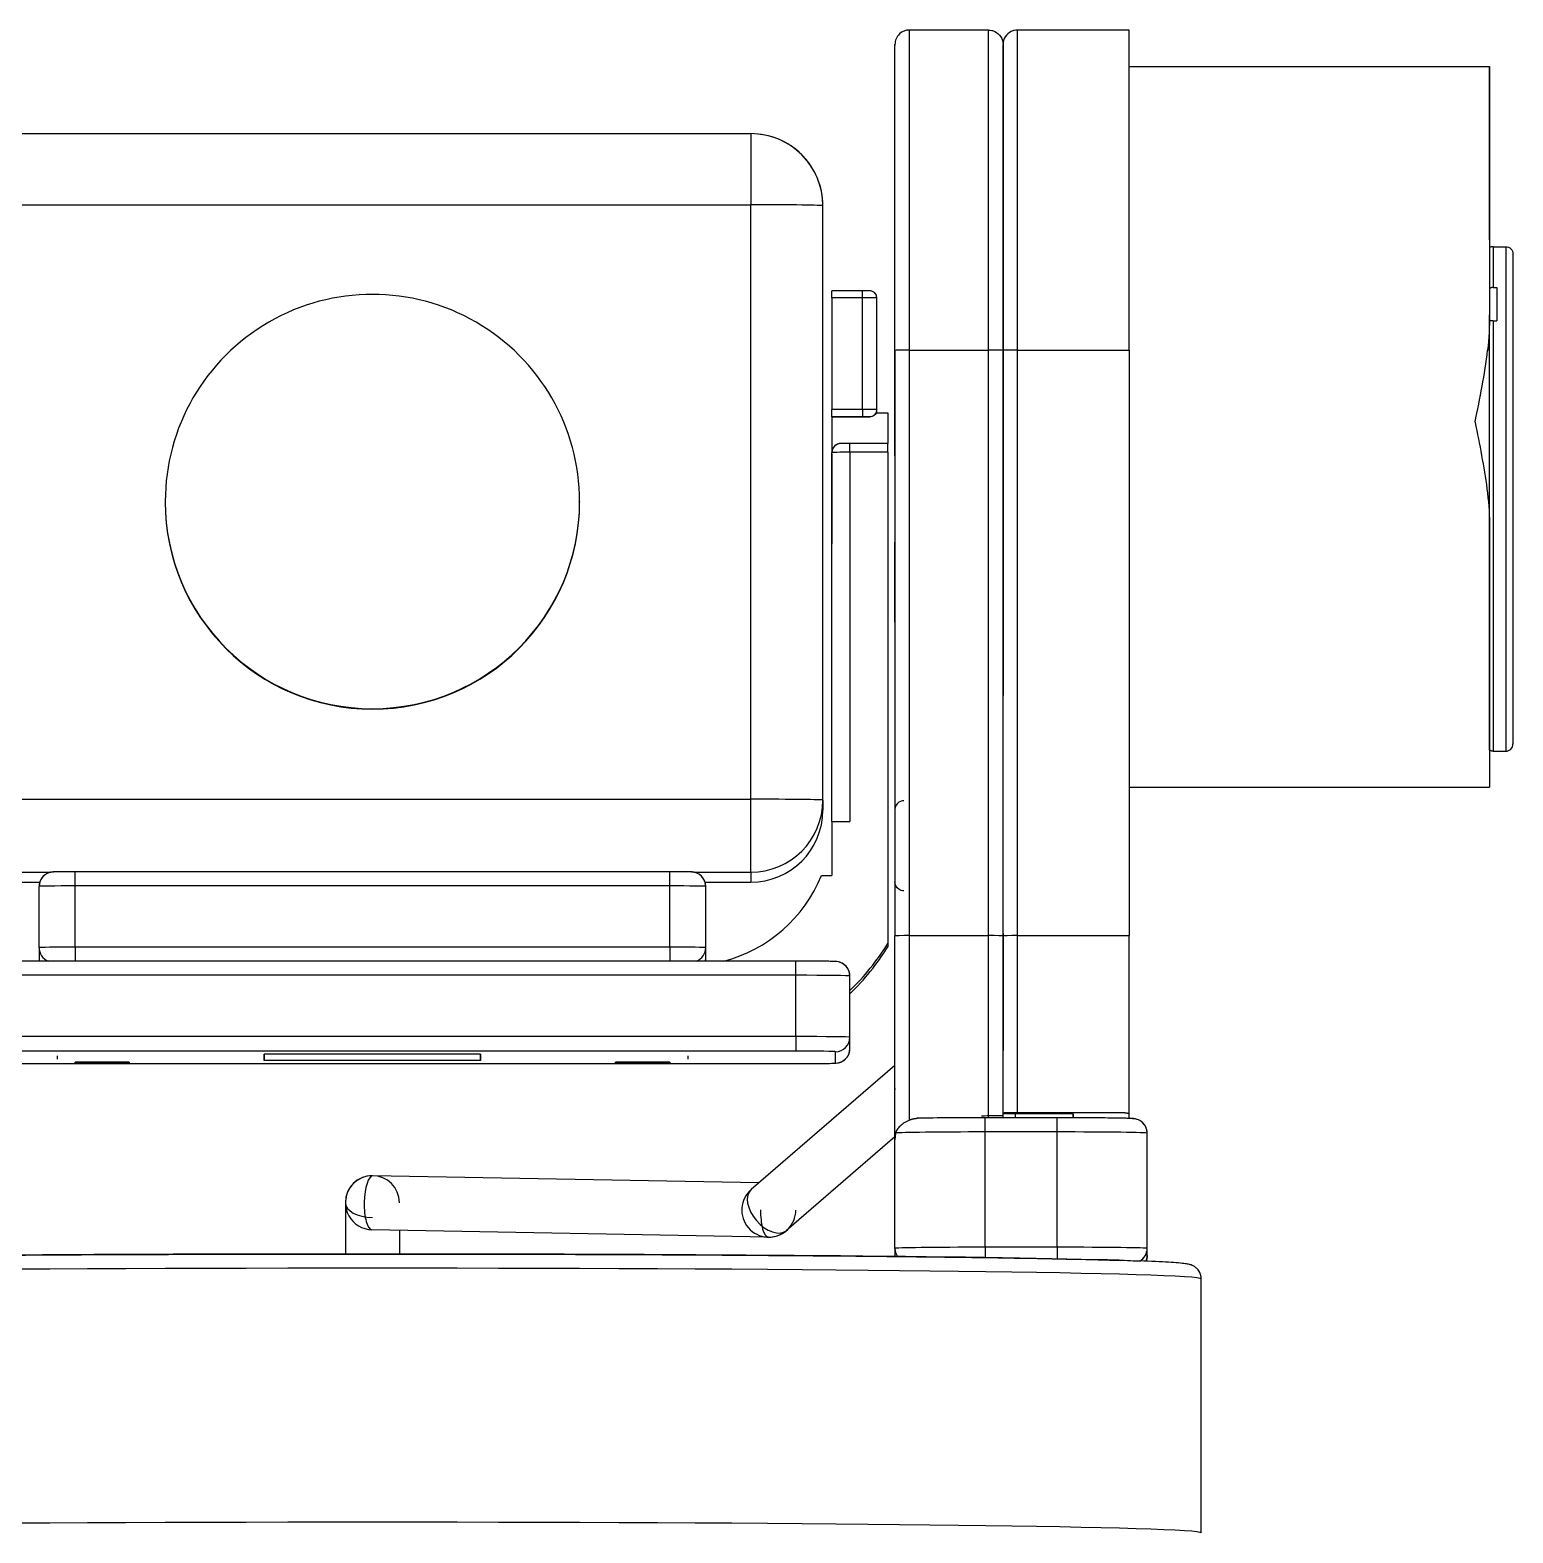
# Model space of a CAD drawing. Header units: millimetres. Extents: x -63 to 63, y -64 to 64.
# Drawn here: x -19 to 63.3, y -19.8 to 63.6 of the extents above; entities that cross this region are included whole.
import ezdxf

# ---------------------------------------------------------------- set-up
doc = ezdxf.new("R2010")
doc.units = ezdxf.units.MM
doc.layers.add('visible', color=7, linetype='Continuous')

msp = doc.modelspace()

# ---------------------------------------------------------------- linework, layer by layer
at = {"layer": 'visible'}
for p, q in [((34.2, 63.609), (29.8, 63.609)), ((42, 63.609), (35.8, 63.609)), ((29, 62.808), (29, 62.756)), ((42, 61.584), (62, 61.584)), ((35, 58.661), (35, 52.962)), ((-21, 57.86), (21, 57.86)), ((-21, 57.86), (21, 57.86)), ((29, 50.612), (29, 54.349)), ((-21, 53.912), (21, 53.912)), ((21, 20.915), (21, 53.912)), ((25, 20.863), (25, 53.86)), ((62.2, 51.584), (62.9, 51.584)), ((62.2, 49.323), (62.4, 49.323)), ((27.2, 49.142), (25.5, 49.142)), ((27.2, 49.142), (25.5, 49.142)), ((25.5, 48.748), (25.5, 42.548)), ((27.2, 48.748), (25.5, 48.748)), ((27.2, 42.548), (27.2, 48.748)), ((28, 42.538), (28, 48.737)), ((28, 42.429), (28, 48.629)), ((29, 39.984), (29, 48.812)), ((62.2, 47.463), (62.4, 47.463)), ((35, 46.462), (35, 26.664)), ((35, 45.831), (35, 46.131)), ((29, 45.831), (29, 13.334)), ((29.8, 13.344), (29.8, 45.842)), ((29.8, 45.842), (34.2, 45.842)), ((34.2, 13.344), (34.2, 45.842)), ((35, 13.334), (35, 45.831)), ((35, 13.334), (35, 45.831)), ((35.8, 45.842), (42, 45.842)), ((35.8, 13.344), (35.8, 45.842)), ((42, 45.842), (42, 41.842)), ((62, 36.232), (62, 45.831)), ((27.2, 42.548), (25.5, 42.548)), ((25.5, 42.143), (25.5, 42.135)), ((27.2, 42.143), (25.5, 42.143)), ((25.5, 42.135), (27.6, 42.135)), ((27.6, 42.135), (27.6, 42.138)), ((27.959, 42.355), (28.6, 42.355)), ((28, 42.531), (28, 42.538)), ((28, 42.429), (28, 42.436)), ((42, 41.842), (42, 13.344)), ((25.5, 19.676), (25.5, 40.161)), ((28.6, 40.668), (26.5, 40.668)), ((28.6, 40.668), (26.5, 40.668)), ((26.5, 40.174), (26.5, 19.676)), ((28.6, 40.174), (26.5, 40.174)), ((28.6, 40.174), (28.6, 12.91)), ((-11.5, 37.439), (-11.5, 37.413)), ((11.5, 37.439), (11.5, 37.413)), ((29, 30.743), (29, 35.184)), ((62.2, 23.584), (62.9, 23.584)), ((-21, 20.915), (21, 20.915)), ((25, 20.863), (25, 20.308)), ((42, 21.585), (62, 21.585)), ((42, 21.584), (62, 21.584)), ((25.5, 19.676), (26.5, 19.676)), ((25.5, 19.676), (25.5, 16.676)), ((-21, 16.863), (-17.846, 16.863)), ((16.5, 16.892), (-16.5, 16.892)), ((16.5, 16.892), (-16.5, 16.892)), ((17.846, 16.863), (21, 16.863)), ((21, 16.863), (21, 16.308)), ((-21, 16.308), (-18.466, 16.308)), ((-21, 16.308), (-18.466, 16.308)), ((-18.5, 12.677), (-18.5, 16.076)), ((-16.5, 12.702), (-16.5, 16.102)), ((16.5, 16.102), (-16.5, 16.102)), ((16.5, 12.702), (16.5, 16.102)), ((18.466, 16.308), (21, 16.308)), ((18.466, 16.308), (21, 16.308)), ((18.5, 12.677), (18.5, 16.076)), ((24.916, 16.676), (25.5, 16.676)), ((-18.5, 12.677), (-18.5, 12.096)), ((16.5, 12.702), (-16.5, 12.702)), ((18.5, 12.096), (18.5, 12.677)), ((28.6, 12.91), (28.6, 12.729)), ((29.8, 13.344), (34.2, 13.344)), ((35.8, 13.344), (42, 13.344)), ((23.5, 11.931), (-23.5, 11.931)), ((23.5, 11.931), (-23.5, 11.931)), ((23.5, 11.141), (-23.5, 11.141)), ((23.5, 7.742), (23.5, 11.141)), ((26.5, 7.703), (26.5, 11.103)), ((23.5, 7.742), (-23.5, 7.742)), ((26.5, 7.07), (26.5, 7.703)), ((23.5, 6.931), (-23.5, 6.931)), ((-17.5, 6.677), (-17.5, 6.496)), ((6, 6.761), (-6, 6.761)), ((-6, 6.761), (-6, 6.412)), ((-6, 6.412), (-6, 6.761)), ((6, 6.761), (6, 6.412)), ((6, 6.412), (6, 6.761)), ((17.5, 6.677), (17.5, 6.496)), ((25.7, 6.27), (25.7, 6.903)), ((-23.5, 6.242), (23.5, 6.242)), ((-23.5, 6.242), (23.5, 6.242)), ((-16.5, 6.277), (-16.5, 6.315)), ((-16.5, 6.315), (-16.5, 6.277)), ((-13.5, 6.315), (-16.5, 6.315)), ((-13.5, 6.277), (-16.5, 6.277)), ((-13.5, 6.315), (-13.5, 6.277)), ((-13.5, 6.277), (-13.5, 6.315)), ((6, 6.412), (-6, 6.412)), ((16.5, 6.315), (13.5, 6.315)), ((13.5, 6.315), (13.5, 6.277)), ((13.5, 6.277), (13.5, 6.315)), ((16.5, 6.277), (13.5, 6.277)), ((16.5, 6.315), (16.5, 6.277)), ((16.5, 6.277), (16.5, 6.315)), ((29, 6.131), (21.02, -0.755)), ((29, 4.864), (29, 4.79)), ((38.9, 3.459), (35.7, 3.459)), ((41.638, 3.508), (35.8, 3.508)), ((38.9, 3.234), (38.9, 3.459)), ((42, 3.198), (42, 3.449)), ((38, 3.235), (34, 3.235)), ((38, 3.235), (34, 3.235)), ((29, 2.168), (22.98, -3.026)), ((29, -4.019), (29, 2.018)), ((34, -3.954), (34, 2.445)), ((38, 2.445), (34, 2.445)), ((38, -3.954), (38, 2.445)), ((43, -4.019), (43, 2.381)), ((21.454, -0.38), (0.028, 0.019)), ((-1.5, -1.481), (-1.5, -4.329)), ((21.972, -3.39), (-0.028, -2.981)), ((1.5, -3.009), (1.5, -4.329)), ((29, -4.019), (29, -4.406)), ((38, -3.954), (34, -3.954)), ((43, -4.406), (43, -4.019)), ((46, -19.811), (46, -5.712))]:
    msp.add_line(p, q, dxfattribs=at)
for centre, radius, start, end in [((21, 53.86), 4, 360, 450), ((21, 20.308), 4, 270, 360), ((0, -1.481), 1.5, 448.93344, 628.93344), ((0, -1.481), 1.5, 360, 540), ((22, -1.89), 1.5, 130.78897, 310.78897), ((22, -1.89), 1.5, 268.93344, 360)]:
    msp.add_arc(centre, radius, start, end, dxfattribs=at)
for centre, major_axis, ratio, start_param, end_param in [((21, 53.86), (-4, 0), 0.999917, -3.141593, -1.570796), ((21, 53.86), (-4, 0), 0.012912, 3.141593, 4.712389), ((0, 37.439), (-11.5, 0), 0.999917, -3.141593, 0), ((27.2, 49.137), (-0.4, 0), 0.012912, 3.141593, 4.712389), ((27.2, 48.737), (-0.8, 0), 0.012912, 3.141593, 4.712389), ((27.6, 48.737), (0.4, 0), 0.999917, 0, 1.570796), ((29.8, 45.831), (-0.8, 0), 0.012912, 4.712389, 6.283185), ((34.2, 45.831), (0.8, 0), 0.012912, -6.283185, -4.712389), ((35.8, 45.831), (-0.8, 0), 0.012912, 4.712389, 6.283185), ((61.2, 45.831), (0.8, 0), 0.012912, -6.283185, -5.765469), ((27.2, 42.538), (-0.8, 0), 0.012912, 3.141593, 4.712389), ((27.2, 42.138), (-0.4, 0), 0.012912, 3.141593, 4.712389), ((27.6, 42.538), (-0.4, 0), 0.999917, -4.712389, -3.141593), ((27.6, 42.531), (0.4, 0), 0.999917, 5.825766, 6.283185), ((27.6, 42.436), (0.4, 0), 0.999917, 6.079023, 6.283185), ((27.6, 42.429), (-0.4, 0), 0.999917, -3.329299, -3.141593), ((26, 40.161), (-0.5, 0), 0.999917, -1.570796, 0), ((26.5, 40.161), (-1, 0), 0.012912, 4.712389, 6.283185), ((26.5, 40.661), (-0.5, 0), 0.012912, 4.712389, 6.283185), ((0, 37.439), (-11.5, 0), 0.999917, -6.283185, -3.141593), ((0, 37.413), (-11.5, 0), 0.999917, -6.283185, -3.141593), ((21, 20.863), (-4, 0), 0.012912, 3.141593, 4.712389), ((21, 20.863), (4, 0), 0.999917, 4.712389, 6.283185), ((21, 20.308), (4, 0), 0.999917, 4.712389, 6.283185), ((-17.7, 16.076), (-0.8, 0), 0.999917, -1.570796, 0), ((-16.5, 16.876), (-1.2, 0), 0.012912, 4.712389, 6.283185), ((16.5, 16.876), (-1.2, 0), 0.012912, 3.141593, 4.712389), ((17.7, 16.076), (0.8, 0), 0.999917, 0, 1.570796), ((-16.5, 16.076), (-2, 0), 0.012912, 4.712389, 6.283185), ((16.5, 16.076), (-2, 0), 0.012912, 3.141593, 4.712389), ((17.5, 19.676), (-8, 0), 0.999917, -4.459501, -3.525989), ((-16.5, 12.677), (-2, 0), 0.012912, 4.712389, 6.283185), ((-17.7, 12.677), (0.8, 0), 0.999917, 3.141593, 4.341828), ((16.5, 12.677), (-2, 0), 0.012912, 3.141593, 4.712389), ((17.7, 12.677), (-0.8, 0), 0.999917, -4.341828, -3.141593), ((17.5, 19.676), (-13, 0), 0.999917, -3.947707, -3.689059), ((17.5, 19.495), (-13, 0), 0.999917, -3.947707, -3.689059), ((29.8, 13.334), (-0.8, 0), 0.012912, 4.712389, 6.283185), ((34.2, 13.334), (0.8, 0), 0.012912, -6.283185, -4.712389), ((35.8, 13.334), (-0.8, 0), 0.012912, 4.712389, 6.283185), ((-17.7, 12.096), (0.8, 0), 0.999917, 3.141593, 3.34885), ((17.7, 12.096), (-0.8, 0), 0.999917, -3.34885, -3.141593), ((23.5, 11.903), (-2.2, 0), 0.012912, 3.141593, 4.712389), ((25.7, 11.103), (0.8, 0), 0.999917, 0, 1.570796), ((23.5, 11.103), (-3, 0), 0.012912, 3.141593, 4.712389), ((23.5, 7.703), (-3, 0), 0.012912, 3.141593, 4.712389), ((25.7, 7.703), (-0.8, 0), 0.999917, -4.712389, -3.141593), ((23.5, 6.903), (-2.2, 0), 0.012912, 3.141593, 4.712389), ((25.7, 7.07), (-0.8, 0), 0.999917, -4.712389, -3.141593), ((23.5, 6.27), (-2.2, 0), 0.012912, 1.570796, 3.141593), ((37, 3.316), (3.2, 0), 0.012912, -4.037257, -3.141593), ((38, 3.481), (-4.2, 0), 0.012912, 3.640732, 3.664736), ((34, 3.181), (-4.2, 0), 0.012912, 4.712389, 5.813931), ((38, 3.181), (-4.2, 0), 0.012912, 3.141593, 4.712389), ((42.2, 2.381), (0.8, 0), 0.999917, 0, 1.570796), ((34, 2.381), (-5, 0), 0.012912, 4.712389, 6.158427), ((38, 2.381), (-5, 0), 0.012912, 3.141593, 4.712389), ((42.2, 1.993), (0.8, 0), 0.999917, 0, 0.000001), ((0, -1.481), (0.028, 1.5), 0.303387, -6.283185, -4.719047), ((22, -1.89), (-0.98, 1.136), 0.599359, -6.283185, -3.153883), ((0, -1.481), (-1.5, 0), 0.543911, -6.283185, -4.712389), ((0, -1.481), (0.028, 1.5), 0.303387, -4.719047, -3.141593), ((22, -1.89), (0.028, 1.5), 0.303387, -4.719047, -3.141593), ((22, -1.89), (-0.98, 1.136), 0.599359, -3.153883, -3.141593), ((34, -4.019), (-5, 0), 0.012912, 4.712389, 6.283185), ((29.8, -4.019), (0.8, 0), 0.999917, 3.141593, 3.735021), ((38, -4.019), (-5, 0), 0.012912, 3.141593, 4.712389), ((42.2, -4.019), (0.8, 0), 0.999917, 5.223687, 6.283185), ((0, -4.912), (-45.2, 0), 0.012912, 3.55168, 6.843016), ((29.8, -4.406), (0.8, 0), 0.999917, 3.141593, 3.214809), ((42.2, -4.406), (0.8, 0), 0.999917, 5.867498, 6.283185), ((0, -5.712), (-46, 0), 0.012912, 3.141593, 6.283185), ((0, -19.811), (46, 0), 0.012912, -6.283185, -3.141593)]:
    msp.add_ellipse(centre, major_axis=major_axis, ratio=ratio, start_param=start_param, end_param=end_param, dxfattribs=at)
for points, degree, knots in [([(29.8, 63.609), (29.599, 63.61), (29.399, 63.531), (29.252, 63.392), (29.093, 63.244), (28.999, 63.027), (29, 62.809)], 3, [0, 0, 0, 0, 0.480072, 0.480072, 0.480072, 1, 1, 1, 1]), ([(34.2, 63.609), (34.259, 63.609), (34.317, 63.603), (34.375, 63.59), (34.434, 63.577), (34.491, 63.557), (34.546, 63.53), (34.819, 63.403), (35.003, 63.11), (35, 62.809)], 3, [0, 0, 0, 0, 0.329412, 0.329412, 0.329412, 0.670588, 0.670588, 0.670588, 1, 1, 1, 1]), ([(35.8, 63.609), (35.741, 63.609), (35.683, 63.603), (35.625, 63.59), (35.566, 63.577), (35.509, 63.557), (35.454, 63.53), (35.181, 63.403), (34.997, 63.11), (35, 62.809)], 3, [0, 0, 0, 0, 0.329412, 0.329412, 0.329412, 0.670588, 0.670588, 0.670588, 1, 1, 1, 1]), ([(21, 57.86), (21, 57.848), (21, 57.836), (21, 57.799), (21, 57.762), (21, 57.701), (21, 57.639), (21, 57.555), (21, 57.471), (21, 57.364), (21, 57.257), (21, 57.129), (21, 57.001), (21, 56.854), (21, 56.707), (21, 56.542), (21, 56.377), (21, 56.197), (21, 56.016), (21, 55.823), (21, 55.629), (21, 55.424), (21, 55.22), (21, 55.007), (21, 54.793), (21, 54.357), (21, 53.912)], 2, [0, 0, 0, 0.071429, 0.071429, 0.142857, 0.142857, 0.214286, 0.214286, 0.285714, 0.285714, 0.357143, 0.357143, 0.428571, 0.428571, 0.5, 0.5, 0.571429, 0.571429, 0.642857, 0.642857, 0.714286, 0.714286, 0.785714, 0.785714, 0.857143, 0.857143, 1, 1, 1]), ([(62.9, 51.584), (63.004, 51.584), (63.107, 51.542), (63.181, 51.469), (63.256, 51.395), (63.3, 51.29), (63.3, 51.184)], 3, [0, 0, 0, 0, 0.5, 0.5, 0.5, 1, 1, 1, 1]), ([(25.5, 48.748), (25.5, 48.852), (25.5, 48.954), (25.5, 49.027), (25.5, 49.1), (25.5, 49.142), (25.5, 49.142)], 3, [0, 0, 0, 0, 0.778942, 0.778942, 0.778942, 1.557884, 1.557884, 1.557884, 1.557884]), ([(28, 48.737), (28.003, 48.911), (27.878, 49.076), (27.711, 49.122), (27.681, 49.131), (27.647, 49.135), (27.628, 49.137), (27.618, 49.138), (27.609, 49.138), (27.602, 49.138), (27.585, 49.139), (27.566, 49.14), (27.542, 49.14), (27.466, 49.142), (27.335, 49.142), (27.2, 49.142)], 3, [0, 0, 0, 0, 0.2, 0.2, 0.2, 0.4, 0.4, 0.4, 0.6, 0.6, 0.6, 0.8, 0.8, 0.8, 1, 1, 1, 1]), ([(27.2, 48.748), (27.2, 48.852), (27.2, 48.954), (27.2, 49.027), (27.2, 49.1), (27.2, 49.142), (27.2, 49.142)], 3, [0, 0, 0, 0, 0.778942, 0.778942, 0.778942, 1.557884, 1.557884, 1.557884, 1.557884]), ([(25.5, 42.143), (25.5, 42.145), (25.5, 42.189), (25.5, 42.264), (25.5, 42.339), (25.5, 42.443), (25.5, 42.548)], 3, [0, 0, 0, 0, 0.5, 0.5, 0.5, 1, 1, 1, 1]), ([(27.2, 42.548), (27.2, 42.443), (27.2, 42.339), (27.2, 42.264), (27.2, 42.189), (27.2, 42.145), (27.2, 42.143)], 3, [0, 0, 0, 0, 0.785398, 0.785398, 0.785398, 1.570796, 1.570796, 1.570796, 1.570796]), ([(61.2, 41.842), (61.445, 40.613), (61.695, 39.382), (61.856, 38.152), (61.94, 37.509), (61.999, 36.866), (62, 36.232)], 3, [0, 0, 0, 0, 0.655751, 0.655751, 0.655751, 1, 1, 1, 1]), ([(26.5, 40.668), (26.319, 40.668), (26.144, 40.666), (26.051, 40.664), (26.029, 40.664), (26.009, 40.663), (25.991, 40.662), (25.976, 40.663), (25.947, 40.659), (25.906, 40.653), (25.794, 40.631), (25.686, 40.568), (25.613, 40.479), (25.541, 40.39), (25.5, 40.276), (25.5, 40.161)], 3, [0, 0, 0, 0, 0.2, 0.2, 0.2, 0.4, 0.4, 0.4, 0.6, 0.6, 0.6, 0.8, 0.8, 0.8, 1, 1, 1, 1]), ([(26.5, 40.174), (26.5, 40.304), (26.5, 40.432), (26.5, 40.524), (26.5, 40.615), (26.5, 40.667), (26.5, 40.668)], 3, [0, 0, 0, 0, 0.778942, 0.778942, 0.778942, 1.557884, 1.557884, 1.557884, 1.557884]), ([(28.6, 40.174), (28.6, 40.304), (28.6, 40.432), (28.6, 40.524), (28.6, 40.615), (28.6, 40.667), (28.6, 40.668)], 3, [0, 0, 0, 0, 0.778942, 0.778942, 0.778942, 1.557884, 1.557884, 1.557884, 1.557884]), ([(62.9, 23.584), (63.004, 23.584), (63.107, 23.626), (63.181, 23.699), (63.256, 23.773), (63.3, 23.878), (63.3, 23.984)], 3, [0, 0, 0, 0, 0.5, 0.5, 0.5, 1, 1, 1, 1]), ([(21, 16.863), (21, 16.879), (21, 16.894), (21, 16.935), (21, 16.975), (21, 17.04), (21, 17.105), (21, 17.193), (21, 17.282), (21, 17.393), (21, 17.504), (21, 17.636), (21, 17.768), (21, 17.92), (21, 18.071), (21, 18.241), (21, 18.41), (21, 18.594), (21, 18.779), (21, 18.977), (21, 19.174), (21, 19.382), (21, 19.591), (21, 19.807), (21, 20.023), (21, 20.465), (21, 20.915)], 2, [0, 0, 0, 0.071429, 0.071429, 0.142857, 0.142857, 0.214286, 0.214286, 0.285714, 0.285714, 0.357143, 0.357143, 0.428571, 0.428571, 0.5, 0.5, 0.571429, 0.571429, 0.642857, 0.642857, 0.714286, 0.714286, 0.785714, 0.785714, 0.857143, 0.857143, 1, 1, 1]), ([(29.5, 20.828), (29.394, 20.829), (29.296, 20.795), (29.219, 20.744), (29.073, 20.646), (29, 20.49), (29, 20.338)], 3, [0, 0, 0, 0, 0.345389, 0.345389, 0.345389, 1, 1, 1, 1]), ([(-16.5, 16.892), (-16.816, 16.892), (-17.13, 16.89), (-17.356, 16.887), (-17.439, 16.886), (-17.51, 16.885), (-17.569, 16.884), (-17.633, 16.882), (-17.679, 16.881), (-17.727, 16.878), (-17.755, 16.877), (-17.801, 16.871), (-17.863, 16.86), (-17.916, 16.849), (-17.968, 16.832), (-18.02, 16.81), (-18.064, 16.79), (-18.107, 16.767), (-18.147, 16.74), (-18.365, 16.595), (-18.502, 16.338), (-18.5, 16.076)], 3, [0, 0, 0, 0, 0.111664, 0.111664, 0.111664, 0.323428, 0.323428, 0.323428, 0.553344, 0.553344, 0.553344, 0.665008, 0.665008, 0.665008, 0.776672, 0.776672, 0.776672, 0.888336, 0.888336, 0.888336, 1, 1, 1, 1]), ([(-16.5, 16.102), (-16.5, 16.31), (-16.5, 16.514), (-16.5, 16.661), (-16.5, 16.681), (-16.5, 16.7), (-16.5, 16.72), (-16.5, 16.737), (-16.5, 16.754), (-16.5, 16.771), (-16.5, 16.785), (-16.5, 16.8), (-16.5, 16.814), (-16.5, 16.825), (-16.5, 16.836), (-16.5, 16.848), (-16.5, 16.856), (-16.5, 16.864), (-16.5, 16.872), (-16.5, 16.877), (-16.5, 16.882), (-16.5, 16.887), (-16.5, 16.889), (-16.5, 16.89), (-16.5, 16.892)], 3, [0, 0, 0, 0, 0.778942, 0.778942, 0.778942, 0.89022, 0.89022, 0.89022, 1.001497, 1.001497, 1.001497, 1.112774, 1.112774, 1.112774, 1.224052, 1.224052, 1.224052, 1.335329, 1.335329, 1.335329, 1.446607, 1.446607, 1.446607, 1.557884, 1.557884, 1.557884, 1.557884]), ([(16.5, 16.102), (16.5, 16.31), (16.5, 16.514), (16.5, 16.661), (16.5, 16.681), (16.5, 16.7), (16.5, 16.72), (16.5, 16.737), (16.5, 16.754), (16.5, 16.771), (16.5, 16.785), (16.5, 16.8), (16.5, 16.814), (16.5, 16.825), (16.5, 16.836), (16.5, 16.848), (16.5, 16.856), (16.5, 16.864), (16.5, 16.872), (16.5, 16.877), (16.5, 16.882), (16.5, 16.887), (16.5, 16.889), (16.5, 16.89), (16.5, 16.892)], 3, [0, 0, 0, 0, 0.778942, 0.778942, 0.778942, 0.89022, 0.89022, 0.89022, 1.001497, 1.001497, 1.001497, 1.112774, 1.112774, 1.112774, 1.224052, 1.224052, 1.224052, 1.335329, 1.335329, 1.335329, 1.446607, 1.446607, 1.446607, 1.557884, 1.557884, 1.557884, 1.557884]), ([(18.5, 16.076), (18.502, 16.348), (18.354, 16.614), (18.123, 16.756), (18.073, 16.787), (18.02, 16.812), (17.964, 16.832), (17.907, 16.852), (17.843, 16.866), (17.794, 16.872), (17.757, 16.876), (17.728, 16.878), (17.707, 16.879), (17.668, 16.881), (17.621, 16.882), (17.566, 16.884), (17.538, 16.884), (17.507, 16.885), (17.474, 16.886), (17.437, 16.886), (17.396, 16.887), (17.353, 16.887), (17.127, 16.89), (16.815, 16.892), (16.5, 16.892)], 3, [0, 0, 0, 0, 0.123221, 0.123221, 0.123221, 0.246441, 0.246441, 0.246441, 0.369662, 0.369662, 0.369662, 0.492883, 0.492883, 0.492883, 0.616103, 0.616103, 0.616103, 0.739324, 0.739324, 0.739324, 0.876779, 0.876779, 0.876779, 1, 1, 1, 1]), ([(29.5, 15.828), (29.394, 15.829), (29.296, 15.864), (29.219, 15.917), (29.073, 16.019), (29, 16.181), (29, 16.338)], 3, [0, 0, 0, 0, 0.345389, 0.345389, 0.345389, 1, 1, 1, 1]), ([(-16.5, 12.702), (-16.5, 12.533), (-16.5, 12.364), (-16.5, 12.226), (-16.5, 12.088), (-16.5, 11.984), (-16.5, 11.931)], 3, [0, 0, 0, 0, 0.635354, 0.635354, 0.635354, 1.270709, 1.270709, 1.270709, 1.270709]), ([(16.5, 12.702), (16.5, 12.533), (16.5, 12.364), (16.5, 12.226), (16.5, 12.088), (16.5, 11.984), (16.5, 11.931)], 3, [0, 0, 0, 0, 0.635354, 0.635354, 0.635354, 1.270709, 1.270709, 1.270709, 1.270709]), ([(29, 2.018), (29, 2.361), (29, 2.703), (29, 3.058), (29, 3.414), (29, 3.783), (29, 4.151), (29, 4.531), (29, 4.911), (29, 5.301), (29, 5.692), (29, 6.092), (29, 6.493), (29, 6.902), (29, 7.31), (29, 7.727), (29, 8.143), (29, 8.566), (29, 8.989), (29, 9.417), (29, 9.846), (29, 10.709), (29, 11.582), (29, 12.458), (29, 13.334)], 2, [0, 0, 0, 0.071429, 0.071429, 0.142857, 0.142857, 0.214286, 0.214286, 0.285714, 0.285714, 0.357143, 0.357143, 0.428571, 0.428571, 0.5, 0.5, 0.571429, 0.571429, 0.642857, 0.642857, 0.714286, 0.714286, 0.857143, 0.857143, 1, 1, 1]), ([(29.8, 3.107), (29.8, 3.324), (29.8, 3.542), (29.8, 3.76), (29.8, 3.983), (29.8, 4.206), (29.8, 4.43), (29.8, 4.658), (29.8, 4.887), (29.8, 5.116), (29.8, 5.35), (29.8, 5.583), (29.8, 5.817), (29.8, 6.055), (29.8, 6.293), (29.8, 6.531), (29.8, 6.773), (29.8, 7.016), (29.8, 7.258), (29.8, 7.504), (29.8, 7.75), (29.8, 7.995), (29.8, 8.244), (29.8, 8.493), (29.8, 8.742), (29.8, 9.244), (29.8, 9.75), (29.8, 10.259), (29.8, 11.279), (29.8, 12.312), (29.8, 13.344)], 3, [0, 0, 0, 0, 0.071429, 0.071429, 0.071429, 0.142857, 0.142857, 0.142857, 0.214286, 0.214286, 0.214286, 0.285714, 0.285714, 0.285714, 0.357143, 0.357143, 0.357143, 0.428571, 0.428571, 0.428571, 0.5, 0.5, 0.5, 0.571429, 0.571429, 0.571429, 0.714286, 0.714286, 0.714286, 1, 1, 1, 1]), ([(34.2, 3.235), (34.2, 3.558), (34.2, 3.882), (34.2, 4.214), (34.2, 4.545), (34.2, 4.885), (34.2, 5.224), (34.2, 5.571), (34.2, 5.917), (34.2, 6.27), (34.2, 6.623), (34.2, 6.982), (34.2, 7.341), (34.2, 7.705), (34.2, 8.069), (34.2, 8.804), (34.2, 9.551), (34.2, 10.301), (34.2, 11.059), (34.2, 12.198), (34.2, 13.344)], 2, [0, 0, 0, 0.071429, 0.071429, 0.142857, 0.142857, 0.214286, 0.214286, 0.285714, 0.285714, 0.357143, 0.357143, 0.428571, 0.428571, 0.5, 0.5, 0.642857, 0.642857, 0.785714, 0.785714, 1, 1, 1]), ([(35, 3.235), (35, 3.447), (35, 3.66), (35, 3.873), (35, 4.091), (35, 4.31), (35, 4.529), (35, 4.753), (35, 4.978), (35, 5.202), (35, 5.432), (35, 5.662), (35, 5.891), (35, 6.126), (35, 6.36), (35, 6.595), (35, 6.834), (35, 7.072), (35, 7.311), (35, 7.554), (35, 7.796), (35, 8.039), (35, 8.285), (35, 8.531), (35, 8.777), (35, 9.274), (35, 9.774), (35, 10.278), (35, 11.288), (35, 12.311), (35, 13.334)], 3, [0, 0, 0, 0, 0.071429, 0.071429, 0.071429, 0.142857, 0.142857, 0.142857, 0.214286, 0.214286, 0.214286, 0.285714, 0.285714, 0.285714, 0.357143, 0.357143, 0.357143, 0.428571, 0.428571, 0.428571, 0.5, 0.5, 0.5, 0.571429, 0.571429, 0.571429, 0.714286, 0.714286, 0.714286, 1, 1, 1, 1]), ([(35, 3.495), (35, 3.808), (35, 4.122), (35, 4.443), (35, 4.765), (35, 5.094), (35, 5.424), (35, 5.76), (35, 6.097), (35, 6.44), (35, 6.783), (35, 7.132), (35, 7.481), (35, 7.836), (35, 8.19), (35, 8.906), (35, 9.634), (35, 10.365), (35, 11.104), (35, 12.216), (35, 13.334)], 2, [0, 0, 0, 0.071429, 0.071429, 0.142857, 0.142857, 0.214286, 0.214286, 0.285714, 0.285714, 0.357143, 0.357143, 0.428571, 0.428571, 0.5, 0.5, 0.642857, 0.642857, 0.785714, 0.785714, 1, 1, 1]), ([(35.8, 3.508), (35.8, 3.719), (35.8, 3.93), (35.8, 4.142), (35.8, 4.358), (35.8, 4.574), (35.8, 4.791), (35.8, 5.012), (35.8, 5.233), (35.8, 5.454), (35.8, 5.679), (35.8, 5.905), (35.8, 6.13), (35.8, 6.36), (35.8, 6.589), (35.8, 6.818), (35.8, 7.051), (35.8, 7.284), (35.8, 7.517), (35.8, 7.753), (35.8, 7.989), (35.8, 8.225), (35.8, 9.889), (35.8, 11.617), (35.8, 13.344)], 3, [0, 0, 0, 0, 0.071429, 0.071429, 0.071429, 0.142857, 0.142857, 0.142857, 0.214286, 0.214286, 0.214286, 0.285714, 0.285714, 0.285714, 0.357143, 0.357143, 0.357143, 0.428571, 0.428571, 0.428571, 0.5, 0.5, 0.5, 1, 1, 1, 1]), ([(42, 3.449), (42, 3.661), (42, 3.874), (42, 4.086), (42, 4.303), (42, 4.521), (42, 4.738), (42, 4.96), (42, 5.182), (42, 5.405), (42, 5.631), (42, 5.858), (42, 6.085), (42, 6.315), (42, 6.546), (42, 6.776), (42, 7.011), (42, 7.245), (42, 7.479), (42, 7.717), (42, 7.954), (42, 8.191), (42, 9.865), (42, 11.605), (42, 13.344)], 3, [0, 0, 0, 0, 0.071429, 0.071429, 0.071429, 0.142857, 0.142857, 0.142857, 0.214286, 0.214286, 0.214286, 0.285714, 0.285714, 0.285714, 0.357143, 0.357143, 0.357143, 0.428571, 0.428571, 0.428571, 0.5, 0.5, 0.5, 1, 1, 1, 1]), ([(23.5, 11.141), (23.5, 11.349), (23.5, 11.554), (23.5, 11.7), (23.5, 11.72), (23.5, 11.74), (23.5, 11.759), (23.5, 11.776), (23.5, 11.793), (23.5, 11.81), (23.5, 11.825), (23.5, 11.839), (23.5, 11.853), (23.5, 11.864), (23.5, 11.876), (23.5, 11.887), (23.5, 11.895), (23.5, 11.903), (23.5, 11.911), (23.5, 11.916), (23.5, 11.921), (23.5, 11.926), (23.5, 11.928), (23.5, 11.929), (23.5, 11.931)], 3, [0, 0, 0, 0, 0.778942, 0.778942, 0.778942, 0.89022, 0.89022, 0.89022, 1.001497, 1.001497, 1.001497, 1.112774, 1.112774, 1.112774, 1.224052, 1.224052, 1.224052, 1.335329, 1.335329, 1.335329, 1.446607, 1.446607, 1.446607, 1.557884, 1.557884, 1.557884, 1.557884]), ([(26.5, 11.103), (26.502, 11.366), (26.364, 11.624), (26.144, 11.768), (26.102, 11.797), (26.057, 11.821), (26.011, 11.84), (25.966, 11.859), (25.922, 11.873), (25.877, 11.884), (25.792, 11.902), (25.748, 11.903), (25.71, 11.906), (25.663, 11.909), (25.605, 11.912), (25.536, 11.914), (25.499, 11.915), (25.458, 11.916), (25.412, 11.917), (25.361, 11.918), (25.304, 11.919), (25.242, 11.92), (24.827, 11.927), (24.169, 11.931), (23.5, 11.931)], 3, [0, 0, 0, 0, 0.067701, 0.067701, 0.067701, 0.135402, 0.135402, 0.135402, 0.203104, 0.203104, 0.203104, 0.270805, 0.270805, 0.270805, 0.338506, 0.338506, 0.338506, 0.406207, 0.406207, 0.406207, 0.482786, 0.482786, 0.482786, 1, 1, 1, 1]), ([(23.5, 7.742), (23.5, 7.532), (23.5, 7.324), (23.5, 7.173), (23.5, 7.153), (23.5, 7.133), (23.5, 7.112), (23.5, 7.095), (23.5, 7.077), (23.5, 7.059), (23.5, 7.045), (23.5, 7.03), (23.5, 7.015), (23.5, 7.003), (23.5, 6.991), (23.5, 6.98), (23.5, 6.971), (23.5, 6.962), (23.5, 6.954), (23.5, 6.948), (23.5, 6.943), (23.5, 6.938), (23.5, 6.935), (23.5, 6.933), (23.5, 6.931)], 3, [0, 0, 0, 0, 0.785398, 0.785398, 0.785398, 0.897598, 0.897598, 0.897598, 1.009798, 1.009798, 1.009798, 1.121997, 1.121997, 1.121997, 1.234197, 1.234197, 1.234197, 1.346397, 1.346397, 1.346397, 1.458597, 1.458597, 1.458597, 1.570796, 1.570796, 1.570796, 1.570796]), ([(23.5, 6.242), (24.166, 6.242), (24.822, 6.246), (25.237, 6.253), (25.416, 6.256), (25.553, 6.259), (25.646, 6.263), (25.704, 6.266), (25.735, 6.266), (25.821, 6.278), (25.87, 6.286), (25.933, 6.302), (25.99, 6.324), (26.035, 6.342), (26.079, 6.364), (26.12, 6.389), (26.353, 6.53), (26.502, 6.798), (26.5, 7.07)], 3, [0, 0, 0, 0, 0.243758, 0.243758, 0.243758, 0.348477, 0.348477, 0.348477, 0.511358, 0.511358, 0.511358, 0.674239, 0.674239, 0.674239, 0.837119, 0.837119, 0.837119, 1, 1, 1, 1]), ([(35.8, 3.508), (35.586, 3.508), (35.377, 3.506), (35.234, 3.504), (35.079, 3.502), (35.001, 3.499), (35, 3.495)], 3, [0, 0, 0, 0, 0.487228, 0.487228, 0.487228, 1, 1, 1, 1]), ([(29.8, 3.107), (29.602, 3.02), (29.42, 2.896), (29.289, 2.773), (29.222, 2.71), (29.166, 2.646), (29.123, 2.581), (29.084, 2.521), (29.055, 2.464), (29.039, 2.389)], 3, [0, 0, 0, 0, 0.507296, 0.507296, 0.507296, 0.765535, 0.765535, 0.765535, 1, 1, 1, 1]), ([(34, 3.235), (33.242, 3.235), (32.486, 3.232), (31.836, 3.227), (31.153, 3.222), (30.591, 3.214), (30.228, 3.205)], 3, [0, 0, 0, 0, 0.488321, 0.488321, 0.488321, 1, 1, 1, 1]), ([(34, 2.445), (34, 2.653), (34, 2.857), (34, 3.004), (34, 3.024), (34, 3.043), (34, 3.063), (34, 3.08), (34, 3.097), (34, 3.114), (34, 3.128), (34, 3.143), (34, 3.157), (34, 3.168), (34, 3.179), (34, 3.191), (34, 3.199), (34, 3.207), (34, 3.215), (34, 3.22), (34, 3.225), (34, 3.23), (34, 3.232), (34, 3.233), (34, 3.235)], 3, [0, 0, 0, 0, 0.778942, 0.778942, 0.778942, 0.89022, 0.89022, 0.89022, 1.001497, 1.001497, 1.001497, 1.112774, 1.112774, 1.112774, 1.224052, 1.224052, 1.224052, 1.335329, 1.335329, 1.335329, 1.446607, 1.446607, 1.446607, 1.557884, 1.557884, 1.557884, 1.557884]), ([(38, 2.445), (38, 2.653), (38, 2.857), (38, 3.004), (38, 3.024), (38, 3.043), (38, 3.063), (38, 3.08), (38, 3.097), (38, 3.114), (38, 3.128), (38, 3.143), (38, 3.157), (38, 3.168), (38, 3.179), (38, 3.191), (38, 3.199), (38, 3.207), (38, 3.215), (38, 3.22), (38, 3.225), (38, 3.23), (38, 3.232), (38, 3.233), (38, 3.235)], 3, [0, 0, 0, 0, 0.778942, 0.778942, 0.778942, 0.89022, 0.89022, 0.89022, 1.001497, 1.001497, 1.001497, 1.112774, 1.112774, 1.112774, 1.224052, 1.224052, 1.224052, 1.335329, 1.335329, 1.335329, 1.446607, 1.446607, 1.446607, 1.557884, 1.557884, 1.557884, 1.557884]), ([(43, 2.381), (43.002, 2.635), (42.872, 2.887), (42.664, 3.033), (42.617, 3.066), (42.568, 3.094), (42.516, 3.117), (42.46, 3.14), (42.408, 3.156), (42.361, 3.166), (42.299, 3.179), (42.266, 3.181), (42.233, 3.185), (42.202, 3.188), (42.17, 3.19), (42.137, 3.192), (42.061, 3.196), (41.961, 3.2), (41.838, 3.203), (41.513, 3.212), (41.003, 3.22), (40.371, 3.225), (39.677, 3.232), (38.84, 3.235), (38, 3.235)], 3, [0, 0, 0, 0, 0.10337, 0.10337, 0.10337, 0.206739, 0.206739, 0.206739, 0.310109, 0.310109, 0.310109, 0.361794, 0.361794, 0.361794, 0.413479, 0.413479, 0.413479, 0.516849, 0.516849, 0.516849, 0.746755, 0.746755, 0.746755, 1, 1, 1, 1]), ([(-46, -5.712), (-46.001, -5.547), (-45.946, -5.383), (-45.86, -5.258), (-45.811, -5.188), (-45.759, -5.131), (-45.704, -5.087), (-45.651, -5.044), (-45.603, -5.012), (-45.561, -4.991), (-45.462, -4.94), (-45.403, -4.925), (-45.351, -4.911), (-45.24, -4.882), (-45.156, -4.871), (-45.048, -4.857), (-44.942, -4.844), (-44.817, -4.832), (-44.673, -4.821), (-44.384, -4.798), (-44.005, -4.776), (-43.537, -4.755), (-41.811, -4.676), (-38.807, -4.602), (-34.768, -4.539), (-30.737, -4.477), (-25.673, -4.425), (-20.015, -4.389), (-11.929, -4.337), (-2.627, -4.318), (6.308, -4.334), (13.939, -4.348), (21.288, -4.388), (27.41, -4.448), (33.545, -4.508), (38.453, -4.589), (41.511, -4.681)], 3, [0, 0, 0, 0, 0.125, 0.125, 0.125, 0.25, 0.25, 0.25, 0.375, 0.375, 0.375, 0.5, 0.5, 0.5, 0.53125, 0.53125, 0.53125, 0.5625, 0.5625, 0.5625, 0.625, 0.625, 0.625, 0.6875, 0.6875, 0.6875, 0.75, 0.75, 0.75, 0.875, 0.875, 0.875, 0.9375, 0.9375, 0.9375, 1, 1, 1, 1]), ([(42.579, -4.716), (42.541, -4.717), (42.402, -4.728), (42.223, -4.721), (42.039, -4.717), (41.809, -4.692), (41.511, -4.681)], 3, [0, 0, 0, 0, 0.497245, 0.497245, 0.497245, 1, 1, 1, 1]), ([(46, -5.712), (46.001, -5.547), (45.946, -5.383), (45.86, -5.258), (45.811, -5.188), (45.759, -5.131), (45.704, -5.087), (45.651, -5.044), (45.603, -5.012), (45.561, -4.991), (45.462, -4.94), (45.403, -4.925), (45.351, -4.911), (45.268, -4.889), (45.203, -4.879), (45.128, -4.868), (44.908, -4.837), (44.608, -4.813), (44.185, -4.788), (43.763, -4.763), (43.228, -4.739), (42.579, -4.716)], 3, [0, 0, 0, 0, 0.166667, 0.166667, 0.166667, 0.333333, 0.333333, 0.333333, 0.5, 0.5, 0.5, 0.666667, 0.666667, 0.666667, 0.833333, 0.833333, 0.833333, 0.916667, 0.916667, 0.916667, 1, 1, 1, 1])]:
    msp.add_open_spline(points, degree=degree, knots=knots, dxfattribs=at)
for points, degree in [([(29.8, 45.842), (29.8, 47.839), (29.8, 49.809), (29.8, 51.726), (29.8, 53.568), (29.8, 55.312), (29.8, 56.936), (29.8, 58.419), (29.8, 59.744), (29.8, 60.894), (29.8, 61.855), (29.8, 62.615), (29.8, 63.165), (29.8, 63.498), (29.8, 63.609)], 1), ([(34.2, 45.842), (34.2, 47.839), (34.2, 49.809), (34.2, 51.726), (34.2, 53.568), (34.2, 55.312), (34.2, 56.936), (34.2, 58.419), (34.2, 59.744), (34.2, 60.894), (34.2, 61.855), (34.2, 62.615), (34.2, 63.165), (34.2, 63.498), (34.2, 63.609)], 1), ([(35.8, 45.842), (35.8, 47.839), (35.8, 49.809), (35.8, 51.726), (35.8, 53.568), (35.8, 55.312), (35.8, 56.936), (35.8, 58.419), (35.8, 59.744), (35.8, 60.894), (35.8, 61.855), (35.8, 62.615), (35.8, 63.165), (35.8, 63.498), (35.8, 63.609)], 1), ([(42, 45.842), (42, 47.839), (42, 49.809), (42, 51.726), (42, 53.568), (42, 55.312), (42, 56.936), (42, 58.419), (42, 59.744), (42, 60.894), (42, 61.855), (42, 62.615), (42, 63.165), (42, 63.498), (42, 63.609)], 1), ([(29, 45.831), (29, 47.74), (29, 49.622), (29, 51.454), (29, 53.215), (29, 54.881), (29, 56.432), (29, 57.85), (29, 59.116), (29, 60.215), (29, 61.133), (29, 61.86), (29, 62.385), (29, 62.703), (29, 62.809)], 1), ([(29, 62.809), (29, 62.808)], 1), ([(35, 62.808), (35, 62.809)], 1), ([(35, 62.809), (35, 62.703), (35, 62.385), (35, 61.86), (35, 61.133), (35, 60.215), (35, 59.116), (35, 57.85), (35, 56.432), (35, 54.881), (35, 53.215), (35, 51.454), (35, 49.622), (35, 47.74), (35, 45.831)], 1), ([(35, 45.831), (35, 47.74), (35, 49.622), (35, 51.454), (35, 53.215), (35, 54.881), (35, 56.432), (35, 57.85), (35, 59.116), (35, 60.215), (35, 61.133), (35, 61.86), (35, 62.385), (35, 62.703), (35, 62.809)], 1), ([(35, 62.809), (35, 62.808)], 1), ([(62, 51.962), (62, 53.185), (62, 54.346), (62, 55.438), (62, 56.457), (62, 57.395), (62, 58.249), (62, 59.013), (62, 59.684), (62, 60.258), (62, 60.732), (62, 61.103), (62, 61.37), (62, 61.53), (62, 61.584)], 1), ([(62, 61.584), (62, 61.503), (62, 61.263), (62, 60.866), (62, 60.313), (62, 59.61), (62, 58.763), (62, 57.777), (62, 56.662), (62, 55.426), (62, 54.078), (62, 52.631), (62, 51.095), (62, 49.482), (62, 47.807)], 1), ([(21, 57.86), (21, 57.86)], 1), ([(62, 51.962), (62, 51.906), (62, 51.741), (62, 51.475), (62, 51.121), (62, 50.698), (62, 50.225), (62, 49.727), (62, 49.228), (62, 48.753), (62, 48.326), (62, 47.967), (62, 47.696), (62, 47.525), (62, 47.462)], 1), ([(62.2, 51.584), (62.093, 51.584), (62, 51.53)], 2), ([(62.2, 51.584), (62.2, 51.572), (62.2, 51.537), (62.2, 51.477), (62.2, 51.395), (62.2, 51.289), (62.2, 51.159), (62.2, 51.007), (62.2, 50.832), (62.2, 50.634), (62.2, 50.415), (62.2, 50.174), (62.2, 49.911), (62.2, 49.627), (62.2, 49.323)], 1), ([(62.9, 51.584), (62.9, 51.236), (62.9, 50.209), (62.9, 48.554), (62.9, 46.353), (62.9, 43.717), (62.9, 40.775), (62.9, 37.674), (62.9, 34.57), (62.9, 31.615), (62.9, 28.956), (62.9, 26.728), (62.9, 25.038), (62.9, 23.973), (62.9, 23.585)], 1), ([(63.3, 51.184), (63.3, 50.846), (63.3, 49.848), (63.3, 48.24), (63.3, 46.103), (63.3, 43.541), (63.3, 40.684), (63.3, 37.672), (63.3, 34.656), (63.3, 31.785), (63.3, 29.203), (63.3, 27.038), (63.3, 25.397), (63.3, 24.362), (63.3, 23.985)], 1), ([(62.2, 49.323), (62.093, 49.323), (62, 49.25)], 2), ([(62.4, 49.323), (62.4, 48.786), (62.4, 48.162), (62.4, 47.463)], 3), ([(25.5, 49.142), (25.5, 49.142)], 1), ([(27.2, 49.142), (27.2, 49.142)], 1), ([(62, 47.807), (61.999, 47.155), (61.971, 46.491), (61.895, 45.836)], 3), ([(62, 45.831), (62, 46.823), (62, 47.807)], 2), ([(62, 23.638), (62, 23.835), (62, 24.421), (62, 25.38), (62, 26.684), (62, 28.297), (62, 30.173), (62, 32.258), (62, 34.494), (62, 36.817), (62, 39.162), (62, 41.463), (62, 43.653), (62, 45.672), (62, 47.462)], 1), ([(62.04, 47.462), (62, 47.462)], 1), ([(62.2, 47.463), (62.116, 47.463), (62.04, 47.462)], 2), ([(62.2, 47.463), (62.2, 45.674), (62.2, 43.66), (62.2, 41.475), (62.2, 39.183), (62.2, 36.845), (62.2, 34.528), (62.2, 32.297), (62.2, 30.213), (62.2, 28.335), (62.2, 26.714), (62.2, 25.397), (62.2, 24.42), (62.2, 23.811), (62.2, 23.585)], 1), ([(61.2, 41.842), (61.465, 43.175), (61.738, 44.51), (61.895, 45.836)], 3), ([(25.5, 42.135), (25.5, 41.589), (25.5, 40.91), (25.5, 40.154)], 3), ([(27.959, 42.355), (27.9, 42.231), (27.757, 42.133), (27.6, 42.135)], 3), ([(27.993, 42.355), (28, 42.392), (28, 42.429)], 2), ([(28.6, 42.355), (28.6, 41.894), (28.6, 41.319), (28.6, 40.668)], 3), ([(25.5, 40.084), (25.5, 40.022), (25.5, 39.838), (25.5, 39.543), (25.5, 39.15), (25.5, 38.679), (25.5, 38.154), (25.5, 37.6), (25.5, 37.046), (25.5, 36.518), (25.5, 36.043), (25.5, 35.645), (25.5, 35.344), (25.5, 35.154), (25.5, 35.084)], 1), ([(26.5, 40.668), (26.5, 40.668)], 1), ([(28.6, 40.668), (28.6, 40.668)], 1), ([(62, 36.232), (62, 34.486), (62, 32.799), (62, 31.187), (62, 29.662), (62, 28.238), (62, 26.927), (62, 25.74), (62, 24.686), (62, 23.776), (62, 23.015), (62, 22.411), (62, 21.97), (62, 21.694), (62, 21.585)], 1), ([(25.5, 35.084), (25.5, 35.084)], 1), ([(62.2, 23.584), (62.093, 23.585), (62, 23.638)], 2), ([(62.2, 23.585), (62.2, 23.584)], 1), ([(62.9, 23.585), (62.9, 23.584)], 1), ([(63.3, 23.985), (63.3, 23.984)], 1), ([(62, 21.585), (62, 21.584)], 1), ([(-16.5, 16.892), (-16.5, 16.892)], 1), ([(16.5, 16.892), (16.5, 16.892)], 1), ([(21, 16.308), (21, 16.308)], 1), ([(21, 16.308), (21, 16.308)], 1), ([(35, 13.465), (35, 13.385), (35, 13.146), (35, 12.762), (35, 12.251), (35, 11.639), (35, 10.956), (35, 10.236), (35, 9.516), (35, 8.83), (35, 8.213), (35, 7.695), (35, 7.303), (35, 7.056), (35, 6.966)], 1), ([(-18.5, 12.096), (-18.5, 12.012), (-18.483, 11.931)], 2), ([(18.483, 11.931), (18.5, 12.012), (18.5, 12.096)], 2), ([(23.5, 11.931), (23.5, 11.931)], 1), ([(23.5, 6.242), (23.5, 6.242)], 1), ([(23.5, 6.242), (23.5, 6.242)], 1), ([(35.7, 3.459), (35.398, 3.459), (35.124, 3.456), (35, 3.452)], 3), ([(35.7, 3.235), (35.7, 3.459)], 1), ([(38.9, 3.459), (38.9, 3.234)], 1), ([(41.662, 3.507), (41.638, 3.508)], 1), ([(42, 3.449), (41.833, 3.503), (41.662, 3.507)], 2), ([(29.8, 3.107), (30.009, 3.198), (30.228, 3.205)], 2), ([(30.228, 3.205), (30.254, 3.205)], 1), ([(34, 3.235), (34, 3.235)], 1), ([(38, 3.235), (38, 3.235)], 1), ([(29.039, 2.389), (29.001, 2.195), (29, 2.018)], 2), ([(34, -3.954), (34, -4.166), (34, -4.377), (34, -4.528)], 3), ([(38, -3.954), (38, -4.201), (38, -4.445), (38, -4.596)], 3), ([(29, -4.406), (29.002, -4.465)], 1), ([(41.511, -4.681), (41.452, -4.68)], 1), ([(42.585, -4.717), (42.579, -4.716)], 1), ([(43, -4.406), (43, -4.575), (42.932, -4.729)], 2)]:
    msp.add_open_spline(points, degree=degree, dxfattribs=at)

doc.saveas('drawing.dxf')
